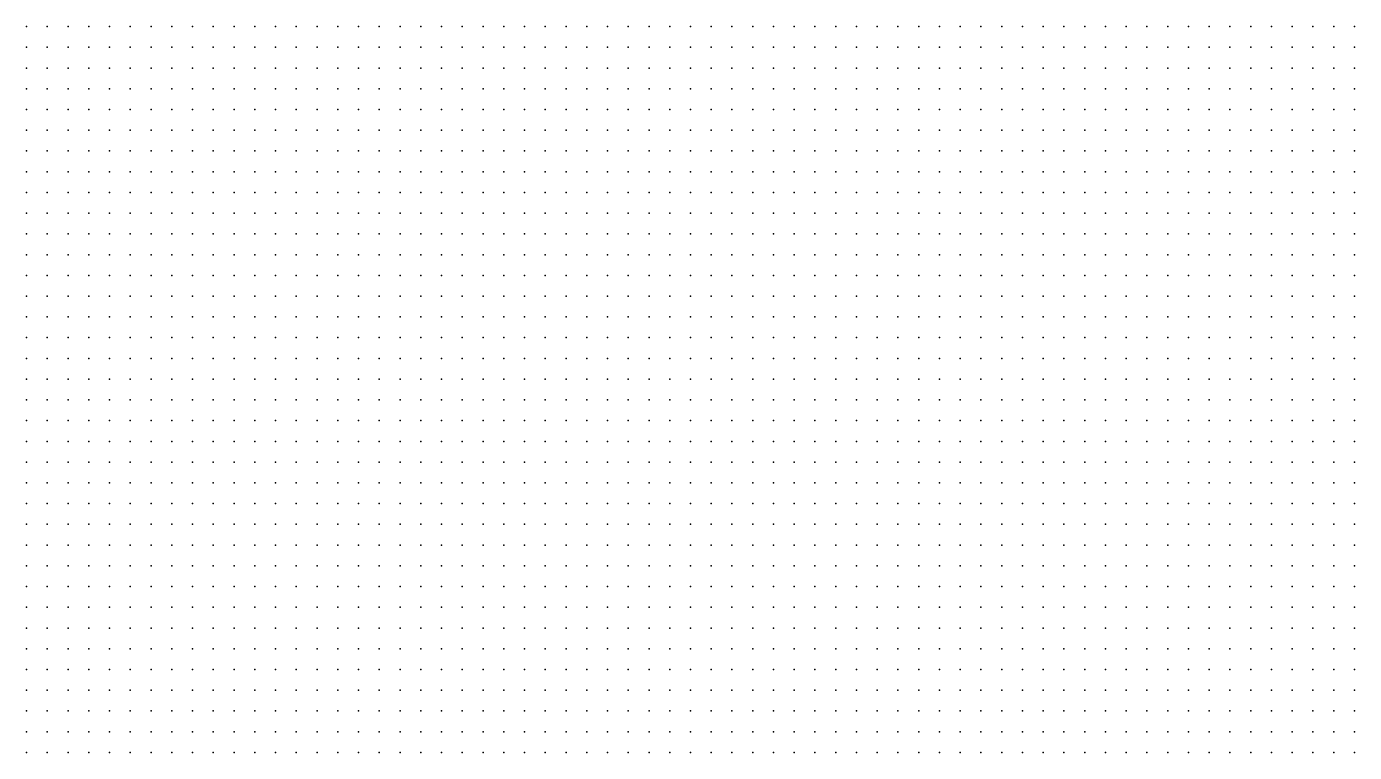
# Model space of a CAD drawing. Header units: metres. Extents: x 287878 to 288137, y 62805 to 63074.
# Drawn here: x 287878 to 287942, y 62912 to 62947 of the extents above; entities that cross this region are included whole.
import ezdxf

# ---------------------------------------------------------------- set-up
doc = ezdxf.new("R2010")
doc.units = ezdxf.units.M
doc.layers.add('SURVEY_INTERP', color=8, linetype='Continuous')

msp = doc.modelspace()

# ---------------------------------------------------------------- linework, layer by layer
at = {"layer": 'SURVEY_INTERP'}
for p in [(287878, 62947, 120.889), (287879, 62947, 120.899), (287880, 62947, 120.909), (287881, 62947, 120.918), (287882, 62947, 120.927), (287883, 62947, 120.936), (287884, 62947, 120.945), (287885, 62947, 120.954), (287886, 62947, 120.962), (287887, 62947, 120.97), (287888, 62947, 120.977), (287889, 62947, 120.985), (287890, 62947, 120.992), (287891, 62947, 120.998), (287892, 62947, 121.005), (287893, 62947, 121.011), (287894, 62947, 121.016), (287895, 62947, 121.021), (287896, 62947, 121.026), (287897, 62947, 121.031), (287898, 62947, 121.035), (287899, 62947, 121.038), (287900, 62947, 121.041), (287901, 62947, 121.044), (287902, 62947, 121.046), (287903, 62947, 121.048), (287904, 62947, 121.049), (287905, 62947, 121.05), (287906, 62947, 121.051), (287907, 62947, 121.051), (287908, 62947, 121.05), (287909, 62947, 121.049), (287910, 62947, 121.048), (287911, 62947, 121.046), (287912, 62947, 121.044), (287913, 62947, 121.041), (287914, 62947, 121.038), (287915, 62947, 121.034), (287916, 62947, 121.03), (287917, 62947, 121.026), (287918, 62947, 121.021), (287919, 62947, 121.016), (287920, 62947, 121.01), (287921, 62947, 121.004), (287922, 62947, 120.997), (287923, 62947, 120.99), (287924, 62947, 120.983), (287925, 62947, 120.975), (287926, 62947, 120.967), (287927, 62947, 120.958), (287928, 62947, 120.949), (287929, 62947, 120.94), (287930, 62947, 120.93), (287931, 62947, 120.919), (287932, 62947, 120.908), (287933, 62947, 120.897), (287934, 62947, 120.885), (287935, 62947, 120.873), (287936, 62947, 120.861), (287937, 62947, 120.848), (287938, 62947, 120.835), (287939, 62947, 120.821), (287940, 62947, 120.807), (287941, 62947, 120.792), (287942, 62947, 120.777), (287878, 62946, 120.855), (287879, 62946, 120.864), (287880, 62946, 120.873), (287881, 62946, 120.882), (287882, 62946, 120.891), (287883, 62946, 120.899), (287884, 62946, 120.908), (287885, 62946, 120.916), (287886, 62946, 120.923), (287887, 62946, 120.931), (287888, 62946, 120.938), (287889, 62946, 120.945), (287890, 62946, 120.951), (287891, 62946, 120.958), (287892, 62946, 120.963), (287893, 62946, 120.969), (287894, 62946, 120.974), (287895, 62946, 120.979), (287896, 62946, 120.983), (287897, 62946, 120.987), (287898, 62946, 120.991), (287899, 62946, 120.994), (287900, 62946, 120.997), (287901, 62946, 120.999), (287902, 62946, 121.001), (287903, 62946, 121.003), (287904, 62946, 121.004), (287905, 62946, 121.004), (287906, 62946, 121.005), (287907, 62946, 121.004), (287908, 62946, 121.004), (287909, 62946, 121.002), (287910, 62946, 121.001), (287911, 62946, 120.999), (287912, 62946, 120.996), (287913, 62946, 120.993), (287914, 62946, 120.99), (287915, 62946, 120.986), (287916, 62946, 120.982), (287917, 62946, 120.978), (287918, 62946, 120.973), (287919, 62946, 120.967), (287920, 62946, 120.961), (287921, 62946, 120.955), (287922, 62946, 120.948), (287923, 62946, 120.941), (287924, 62946, 120.934), (287925, 62946, 120.926), (287926, 62946, 120.918), (287927, 62946, 120.909), (287928, 62946, 120.9), (287929, 62946, 120.89), (287930, 62946, 120.88), (287931, 62946, 120.87), (287932, 62946, 120.859), (287933, 62946, 120.848), (287934, 62946, 120.836), (287935, 62946, 120.824), (287936, 62946, 120.811), (287937, 62946, 120.798), (287938, 62946, 120.785), (287939, 62946, 120.771), (287940, 62946, 120.757), (287941, 62946, 120.742), (287942, 62946, 120.727), (287878, 62945, 120.821), (287879, 62945, 120.83), (287880, 62945, 120.838), (287881, 62945, 120.847), (287882, 62945, 120.855), (287883, 62945, 120.863), (287884, 62945, 120.871), (287885, 62945, 120.878), (287886, 62945, 120.885), (287887, 62945, 120.892), (287888, 62945, 120.899), (287889, 62945, 120.905), (287890, 62945, 120.912), (287891, 62945, 120.917), (287892, 62945, 120.923), (287893, 62945, 120.928), (287894, 62945, 120.933), (287895, 62945, 120.937), (287896, 62945, 120.941), (287897, 62945, 120.945), (287898, 62945, 120.948), (287899, 62945, 120.951), (287900, 62945, 120.953), (287901, 62945, 120.955), (287902, 62945, 120.957), (287903, 62945, 120.958), (287904, 62945, 120.959), (287905, 62945, 120.959), (287906, 62945, 120.959), (287907, 62945, 120.959), (287908, 62945, 120.958), (287909, 62945, 120.956), (287910, 62945, 120.955), (287911, 62945, 120.952), (287912, 62945, 120.95), (287913, 62945, 120.947), (287914, 62945, 120.943), (287915, 62945, 120.939), (287916, 62945, 120.935), (287917, 62945, 120.93), (287918, 62945, 120.925), (287919, 62945, 120.92), (287920, 62945, 120.914), (287921, 62945, 120.907), (287922, 62945, 120.9), (287923, 62945, 120.893), (287924, 62945, 120.886), (287925, 62945, 120.878), (287926, 62945, 120.869), (287927, 62945, 120.86), (287928, 62945, 120.851), (287929, 62945, 120.841), (287930, 62945, 120.831), (287931, 62945, 120.821), (287932, 62945, 120.81), (287933, 62945, 120.799), (287934, 62945, 120.787), (287935, 62945, 120.775), (287936, 62945, 120.762), (287937, 62945, 120.749), (287938, 62945, 120.736), (287939, 62945, 120.722), (287940, 62945, 120.708), (287941, 62945, 120.693), (287942, 62945, 120.678), (287878, 62944, 120.787), (287879, 62944, 120.795), (287880, 62944, 120.803), (287881, 62944, 120.811), (287882, 62944, 120.819), (287883, 62944, 120.827), (287884, 62944, 120.834), (287885, 62944, 120.841), (287886, 62944, 120.848), (287887, 62944, 120.854), (287888, 62944, 120.861), (287889, 62944, 120.867), (287890, 62944, 120.872), (287891, 62944, 120.878), (287892, 62944, 120.883), (287893, 62944, 120.887), (287894, 62944, 120.892), (287895, 62944, 120.896), (287896, 62944, 120.899), (287897, 62944, 120.903), (287898, 62944, 120.906), (287899, 62944, 120.908), (287900, 62944, 120.91), (287901, 62944, 120.912), (287902, 62944, 120.913), (287903, 62944, 120.914), (287904, 62944, 120.915), (287905, 62944, 120.915), (287906, 62944, 120.914), (287907, 62944, 120.914), (287908, 62944, 120.912), (287909, 62944, 120.911), (287910, 62944, 120.909), (287911, 62944, 120.907), (287912, 62944, 120.904), (287913, 62944, 120.9), (287914, 62944, 120.897), (287915, 62944, 120.893), (287916, 62944, 120.888), (287917, 62944, 120.883), (287918, 62944, 120.878), (287919, 62944, 120.872), (287920, 62944, 120.866), (287921, 62944, 120.86), (287922, 62944, 120.853), (287923, 62944, 120.846), (287924, 62944, 120.838), (287925, 62944, 120.83), (287926, 62944, 120.821), (287927, 62944, 120.812), (287928, 62944, 120.803), (287929, 62944, 120.793), (287930, 62944, 120.783), (287931, 62944, 120.773), (287932, 62944, 120.762), (287933, 62944, 120.75), (287934, 62944, 120.738), (287935, 62944, 120.726), (287936, 62944, 120.714), (287937, 62944, 120.701), (287938, 62944, 120.687), (287939, 62944, 120.674), (287940, 62944, 120.659), (287941, 62944, 120.645), (287942, 62944, 120.63), (287878, 62943, 120.753), (287879, 62943, 120.761), (287880, 62943, 120.769), (287881, 62943, 120.776), (287882, 62943, 120.784), (287883, 62943, 120.791), (287884, 62943, 120.798), (287885, 62943, 120.804), (287886, 62943, 120.811), (287887, 62943, 120.817), (287888, 62943, 120.823), (287889, 62943, 120.828), (287890, 62943, 120.834), (287891, 62943, 120.838), (287892, 62943, 120.843), (287893, 62943, 120.847), (287894, 62943, 120.851), (287895, 62943, 120.855), (287896, 62943, 120.858), (287897, 62943, 120.861), (287898, 62943, 120.864), (287899, 62943, 120.866), (287900, 62943, 120.868), (287901, 62943, 120.869), (287902, 62943, 120.87), (287903, 62943, 120.871), (287904, 62943, 120.871), (287905, 62943, 120.871), (287906, 62943, 120.87), (287907, 62943, 120.869), (287908, 62943, 120.868), (287909, 62943, 120.866), (287910, 62943, 120.864), (287911, 62943, 120.861), (287912, 62943, 120.858), (287913, 62943, 120.855), (287914, 62943, 120.851), (287915, 62943, 120.847), (287916, 62943, 120.842), (287917, 62943, 120.837), (287918, 62943, 120.832), (287919, 62943, 120.826), (287920, 62943, 120.82), (287921, 62943, 120.813), (287922, 62943, 120.806), (287923, 62943, 120.799), (287924, 62943, 120.791), (287925, 62943, 120.783), (287926, 62943, 120.774), (287927, 62943, 120.765), (287928, 62943, 120.756), (287929, 62943, 120.746), (287930, 62943, 120.736), (287931, 62943, 120.725), (287932, 62943, 120.714), (287933, 62943, 120.703), (287934, 62943, 120.691), (287935, 62943, 120.679), (287936, 62943, 120.666), (287937, 62943, 120.653), (287938, 62943, 120.64), (287939, 62943, 120.626), (287940, 62943, 120.612), (287941, 62943, 120.597), (287942, 62943, 120.582), (287878, 62942, 120.72), (287879, 62942, 120.727), (287880, 62942, 120.735), (287881, 62942, 120.742), (287882, 62942, 120.749), (287883, 62942, 120.755), (287884, 62942, 120.762), (287885, 62942, 120.768), (287886, 62942, 120.774), (287887, 62942, 120.78), (287888, 62942, 120.785), (287889, 62942, 120.79), (287890, 62942, 120.795), (287891, 62942, 120.8), (287892, 62942, 120.804), (287893, 62942, 120.808), (287894, 62942, 120.812), (287895, 62942, 120.815), (287896, 62942, 120.818), (287897, 62942, 120.82), (287898, 62942, 120.823), (287899, 62942, 120.824), (287900, 62942, 120.826), (287901, 62942, 120.827), (287902, 62942, 120.828), (287903, 62942, 120.828), (287904, 62942, 120.828), (287905, 62942, 120.828), (287906, 62942, 120.827), (287907, 62942, 120.826), (287908, 62942, 120.824), (287909, 62942, 120.822), (287910, 62942, 120.82), (287911, 62942, 120.817), (287912, 62942, 120.814), (287913, 62942, 120.81), (287914, 62942, 120.806), (287915, 62942, 120.802), (287916, 62942, 120.797), (287917, 62942, 120.792), (287918, 62942, 120.786), (287919, 62942, 120.78), (287920, 62942, 120.774), (287921, 62942, 120.767), (287922, 62942, 120.76), (287923, 62942, 120.752), (287924, 62942, 120.744), (287925, 62942, 120.736), (287926, 62942, 120.727), (287927, 62942, 120.718), (287928, 62942, 120.709), (287929, 62942, 120.699), (287930, 62942, 120.689), (287931, 62942, 120.678), (287932, 62942, 120.667), (287933, 62942, 120.655), (287934, 62942, 120.644), (287935, 62942, 120.631), (287936, 62942, 120.619), (287937, 62942, 120.606), (287938, 62942, 120.592), (287939, 62942, 120.579), (287940, 62942, 120.564), (287941, 62942, 120.55), (287942, 62942, 120.535), (287878, 62941, 120.687), (287879, 62941, 120.694), (287880, 62941, 120.701), (287881, 62941, 120.707), (287882, 62941, 120.714), (287883, 62941, 120.72), (287884, 62941, 120.726), (287885, 62941, 120.732), (287886, 62941, 120.738), (287887, 62941, 120.743), (287888, 62941, 120.748), (287889, 62941, 120.753), (287890, 62941, 120.757), (287891, 62941, 120.762), (287892, 62941, 120.765), (287893, 62941, 120.769), (287894, 62941, 120.772), (287895, 62941, 120.775), (287896, 62941, 120.778), (287897, 62941, 120.78), (287898, 62941, 120.782), (287899, 62941, 120.784), (287900, 62941, 120.785), (287901, 62941, 120.786), (287902, 62941, 120.786), (287903, 62941, 120.786), (287904, 62941, 120.786), (287905, 62941, 120.785), (287906, 62941, 120.784), (287907, 62941, 120.783), (287908, 62941, 120.781), (287909, 62941, 120.779), (287910, 62941, 120.776), (287911, 62941, 120.773), (287912, 62941, 120.77), (287913, 62941, 120.766), (287914, 62941, 120.762), (287915, 62941, 120.757), (287916, 62941, 120.752), (287917, 62941, 120.747), (287918, 62941, 120.741), (287919, 62941, 120.735), (287920, 62941, 120.728), (287921, 62941, 120.722), (287922, 62941, 120.714), (287923, 62941, 120.707), (287924, 62941, 120.699), (287925, 62941, 120.69), (287926, 62941, 120.681), (287927, 62941, 120.672), (287928, 62941, 120.663), (287929, 62941, 120.653), (287930, 62941, 120.642), (287931, 62941, 120.632), (287932, 62941, 120.621), (287933, 62941, 120.609), (287934, 62941, 120.597), (287935, 62941, 120.585), (287936, 62941, 120.572), (287937, 62941, 120.559), (287938, 62941, 120.546), (287939, 62941, 120.532), (287940, 62941, 120.518), (287941, 62941, 120.503), (287942, 62941, 120.489), (287878, 62940, 120.654), (287879, 62940, 120.661), (287880, 62940, 120.667), (287881, 62940, 120.673), (287882, 62940, 120.68), (287883, 62940, 120.685), (287884, 62940, 120.691), (287885, 62940, 120.697), (287886, 62940, 120.702), (287887, 62940, 120.707), (287888, 62940, 120.711), (287889, 62940, 120.716), (287890, 62940, 120.72), (287891, 62940, 120.724), (287892, 62940, 120.727), (287893, 62940, 120.731), (287894, 62940, 120.733), (287895, 62940, 120.736), (287896, 62940, 120.738), (287897, 62940, 120.74), (287898, 62940, 120.742), (287899, 62940, 120.743), (287900, 62940, 120.744), (287901, 62940, 120.745), (287902, 62940, 120.745), (287903, 62940, 120.745), (287904, 62940, 120.744), (287905, 62940, 120.743), (287906, 62940, 120.742), (287907, 62940, 120.74), (287908, 62940, 120.738), (287909, 62940, 120.736), (287910, 62940, 120.733), (287911, 62940, 120.73), (287912, 62940, 120.726), (287913, 62940, 120.722), (287914, 62940, 120.718), (287915, 62940, 120.713), (287916, 62940, 120.708), (287917, 62940, 120.702), (287918, 62940, 120.697), (287919, 62940, 120.69), (287920, 62940, 120.684), (287921, 62940, 120.677), (287922, 62940, 120.669), (287923, 62940, 120.662), (287924, 62940, 120.653), (287925, 62940, 120.645), (287926, 62940, 120.636), (287927, 62940, 120.627), (287928, 62940, 120.617), (287929, 62940, 120.607), (287930, 62940, 120.597), (287931, 62940, 120.586), (287932, 62940, 120.575), (287933, 62940, 120.563), (287934, 62940, 120.551), (287935, 62940, 120.539), (287936, 62940, 120.526), (287937, 62940, 120.513), (287938, 62940, 120.5), (287939, 62940, 120.486), (287940, 62940, 120.472), (287941, 62940, 120.457), (287942, 62940, 120.443), (287878, 62939, 120.621), (287879, 62939, 120.628), (287880, 62939, 120.634), (287881, 62939, 120.64), (287882, 62939, 120.646), (287883, 62939, 120.651), (287884, 62939, 120.656), (287885, 62939, 120.661), (287886, 62939, 120.666), (287887, 62939, 120.671), (287888, 62939, 120.675), (287889, 62939, 120.679), (287890, 62939, 120.683), (287891, 62939, 120.686), (287892, 62939, 120.69), (287893, 62939, 120.692), (287894, 62939, 120.695), (287895, 62939, 120.697), (287896, 62939, 120.699), (287897, 62939, 120.701), (287898, 62939, 120.702), (287899, 62939, 120.703), (287900, 62939, 120.704), (287901, 62939, 120.704), (287902, 62939, 120.704), (287903, 62939, 120.704), (287904, 62939, 120.703), (287905, 62939, 120.702), (287906, 62939, 120.7), (287907, 62939, 120.698), (287908, 62939, 120.696), (287909, 62939, 120.693), (287910, 62939, 120.69), (287911, 62939, 120.687), (287912, 62939, 120.683), (287913, 62939, 120.679), (287914, 62939, 120.674), (287915, 62939, 120.67), (287916, 62939, 120.664), (287917, 62939, 120.659), (287918, 62939, 120.653), (287919, 62939, 120.646), (287920, 62939, 120.64), (287921, 62939, 120.632), (287922, 62939, 120.625), (287923, 62939, 120.617), (287924, 62939, 120.609), (287925, 62939, 120.6), (287926, 62939, 120.591), (287927, 62939, 120.582), (287928, 62939, 120.572), (287929, 62939, 120.562), (287930, 62939, 120.552), (287931, 62939, 120.541), (287932, 62939, 120.53), (287933, 62939, 120.518), (287934, 62939, 120.506), (287935, 62939, 120.494), (287936, 62939, 120.481), (287937, 62939, 120.468), (287938, 62939, 120.455), (287939, 62939, 120.441), (287940, 62939, 120.427), (287941, 62939, 120.412), (287942, 62939, 120.397), (287878, 62938, 120.589), (287879, 62938, 120.595), (287880, 62938, 120.601), (287881, 62938, 120.606), (287882, 62938, 120.612), (287883, 62938, 120.617), (287884, 62938, 120.622), (287885, 62938, 120.627), (287886, 62938, 120.631), (287887, 62938, 120.635), (287888, 62938, 120.639), (287889, 62938, 120.643), (287890, 62938, 120.646), (287891, 62938, 120.649), (287892, 62938, 120.652), (287893, 62938, 120.655), (287894, 62938, 120.657), (287895, 62938, 120.659), (287896, 62938, 120.661), (287897, 62938, 120.662), (287898, 62938, 120.663), (287899, 62938, 120.664), (287900, 62938, 120.664), (287901, 62938, 120.664), (287902, 62938, 120.664), (287903, 62938, 120.663), (287904, 62938, 120.662), (287905, 62938, 120.661), (287906, 62938, 120.659), (287907, 62938, 120.657), (287908, 62938, 120.654), (287909, 62938, 120.651), (287910, 62938, 120.648), (287911, 62938, 120.645), (287912, 62938, 120.641), (287913, 62938, 120.636), (287914, 62938, 120.632), (287915, 62938, 120.627), (287916, 62938, 120.621), (287917, 62938, 120.615), (287918, 62938, 120.609), (287919, 62938, 120.603), (287920, 62938, 120.596), (287921, 62938, 120.589), (287922, 62938, 120.581), (287923, 62938, 120.573), (287924, 62938, 120.565), (287925, 62938, 120.556), (287926, 62938, 120.547), (287927, 62938, 120.538), (287928, 62938, 120.528), (287929, 62938, 120.518), (287930, 62938, 120.507), (287931, 62938, 120.496), (287932, 62938, 120.485), (287933, 62938, 120.473), (287934, 62938, 120.461), (287935, 62938, 120.449), (287936, 62938, 120.436), (287937, 62938, 120.423), (287938, 62938, 120.41), (287939, 62938, 120.396), (287940, 62938, 120.382), (287941, 62938, 120.367), (287942, 62938, 120.353), (287878, 62937, 120.557), (287879, 62937, 120.563), (287880, 62937, 120.568), (287881, 62937, 120.573), (287882, 62937, 120.578), (287883, 62937, 120.583), (287884, 62937, 120.588), (287885, 62937, 120.592), (287886, 62937, 120.596), (287887, 62937, 120.6), (287888, 62937, 120.604), (287889, 62937, 120.607), (287890, 62937, 120.61), (287891, 62937, 120.613), (287892, 62937, 120.616), (287893, 62937, 120.618), (287894, 62937, 120.62), (287895, 62937, 120.621), (287896, 62937, 120.623), (287897, 62937, 120.624), (287898, 62937, 120.624), (287899, 62937, 120.625), (287900, 62937, 120.625), (287901, 62937, 120.625), (287902, 62937, 120.624), (287903, 62937, 120.623), (287904, 62937, 120.622), (287905, 62937, 120.62), (287906, 62937, 120.618), (287907, 62937, 120.616), (287908, 62937, 120.613), (287909, 62937, 120.61), (287910, 62937, 120.607), (287911, 62937, 120.603), (287912, 62937, 120.599), (287913, 62937, 120.594), (287914, 62937, 120.589), (287915, 62937, 120.584), (287916, 62937, 120.579), (287917, 62937, 120.573), (287918, 62937, 120.567), (287919, 62937, 120.56), (287920, 62937, 120.553), (287921, 62937, 120.546), (287922, 62937, 120.538), (287923, 62937, 120.53), (287924, 62937, 120.521), (287925, 62937, 120.512), (287926, 62937, 120.503), (287927, 62937, 120.494), (287928, 62937, 120.484), (287929, 62937, 120.474), (287930, 62937, 120.463), (287931, 62937, 120.452), (287932, 62937, 120.441), (287933, 62937, 120.429), (287934, 62937, 120.417), (287935, 62937, 120.405), (287936, 62937, 120.392), (287937, 62937, 120.379), (287938, 62937, 120.365), (287939, 62937, 120.352), (287940, 62937, 120.338), (287941, 62937, 120.323), (287942, 62937, 120.308), (287878, 62936, 120.525), (287879, 62936, 120.531), (287880, 62936, 120.536), (287881, 62936, 120.541), (287882, 62936, 120.545), (287883, 62936, 120.55), (287884, 62936, 120.554), (287885, 62936, 120.558), (287886, 62936, 120.562), (287887, 62936, 120.565), (287888, 62936, 120.569), (287889, 62936, 120.572), (287890, 62936, 120.574), (287891, 62936, 120.577), (287892, 62936, 120.579), (287893, 62936, 120.581), (287894, 62936, 120.583), (287895, 62936, 120.584), (287896, 62936, 120.585), (287897, 62936, 120.586), (287898, 62936, 120.586), (287899, 62936, 120.586), (287900, 62936, 120.586), (287901, 62936, 120.586), (287902, 62936, 120.585), (287903, 62936, 120.584), (287904, 62936, 120.582), (287905, 62936, 120.58), (287906, 62936, 120.578), (287907, 62936, 120.575), (287908, 62936, 120.573), (287909, 62936, 120.569), (287910, 62936, 120.566), (287911, 62936, 120.562), (287912, 62936, 120.557), (287913, 62936, 120.553), (287914, 62936, 120.548), (287915, 62936, 120.542), (287916, 62936, 120.537), (287917, 62936, 120.531), (287918, 62936, 120.524), (287919, 62936, 120.517), (287920, 62936, 120.51), (287921, 62936, 120.503), (287922, 62936, 120.495), (287923, 62936, 120.487), (287924, 62936, 120.478), (287925, 62936, 120.469), (287926, 62936, 120.46), (287927, 62936, 120.451), (287928, 62936, 120.441), (287929, 62936, 120.43), (287930, 62936, 120.42), (287931, 62936, 120.409), (287932, 62936, 120.397), (287933, 62936, 120.385), (287934, 62936, 120.373), (287935, 62936, 120.361), (287936, 62936, 120.348), (287937, 62936, 120.335), (287938, 62936, 120.322), (287939, 62936, 120.308), (287940, 62936, 120.294), (287941, 62936, 120.279), (287942, 62936, 120.265), (287878, 62935, 120.494), (287879, 62935, 120.499), (287880, 62935, 120.504), (287881, 62935, 120.508), (287882, 62935, 120.512), (287883, 62935, 120.517), (287884, 62935, 120.521), (287885, 62935, 120.524), (287886, 62935, 120.528), (287887, 62935, 120.531), (287888, 62935, 120.534), (287889, 62935, 120.537), (287890, 62935, 120.539), (287891, 62935, 120.541), (287892, 62935, 120.543), (287893, 62935, 120.545), (287894, 62935, 120.546), (287895, 62935, 120.547), (287896, 62935, 120.548), (287897, 62935, 120.548), (287898, 62935, 120.549), (287899, 62935, 120.548), (287900, 62935, 120.548), (287901, 62935, 120.547), (287902, 62935, 120.546), (287903, 62935, 120.545), (287904, 62935, 120.543), (287905, 62935, 120.541), (287906, 62935, 120.538), (287907, 62935, 120.536), (287908, 62935, 120.532), (287909, 62935, 120.529), (287910, 62935, 120.525), (287911, 62935, 120.521), (287912, 62935, 120.517), (287913, 62935, 120.512), (287914, 62935, 120.507), (287915, 62935, 120.501), (287916, 62935, 120.495), (287917, 62935, 120.489), (287918, 62935, 120.483), (287919, 62935, 120.476), (287920, 62935, 120.468), (287921, 62935, 120.461), (287922, 62935, 120.453), (287923, 62935, 120.445), (287924, 62935, 120.436), (287925, 62935, 120.427), (287926, 62935, 120.418), (287927, 62935, 120.408), (287928, 62935, 120.398), (287929, 62935, 120.387), (287930, 62935, 120.377), (287931, 62935, 120.366), (287932, 62935, 120.354), (287933, 62935, 120.342), (287934, 62935, 120.33), (287935, 62935, 120.318), (287936, 62935, 120.305), (287937, 62935, 120.292), (287938, 62935, 120.278), (287939, 62935, 120.265), (287940, 62935, 120.251), (287941, 62935, 120.236), (287942, 62935, 120.221), (287878, 62934, 120.463), (287879, 62934, 120.467), (287880, 62934, 120.472), (287881, 62934, 120.476), (287882, 62934, 120.48), (287883, 62934, 120.484), (287884, 62934, 120.487), (287885, 62934, 120.491), (287886, 62934, 120.494), (287887, 62934, 120.497), (287888, 62934, 120.499), (287889, 62934, 120.502), (287890, 62934, 120.504), (287891, 62934, 120.506), (287892, 62934, 120.507), (287893, 62934, 120.509), (287894, 62934, 120.51), (287895, 62934, 120.511), (287896, 62934, 120.511), (287897, 62934, 120.511), (287898, 62934, 120.511), (287899, 62934, 120.511), (287900, 62934, 120.51), (287901, 62934, 120.509), (287902, 62934, 120.508), (287903, 62934, 120.506), (287904, 62934, 120.504), (287905, 62934, 120.502), (287906, 62934, 120.499), (287907, 62934, 120.496), (287908, 62934, 120.493), (287909, 62934, 120.489), (287910, 62934, 120.485), (287911, 62934, 120.481), (287912, 62934, 120.476), (287913, 62934, 120.471), (287914, 62934, 120.466), (287915, 62934, 120.46), (287916, 62934, 120.454), (287917, 62934, 120.448), (287918, 62934, 120.441), (287919, 62934, 120.434), (287920, 62934, 120.427), (287921, 62934, 120.419), (287922, 62934, 120.411), (287923, 62934, 120.403), (287924, 62934, 120.394), (287925, 62934, 120.385), (287926, 62934, 120.375), (287927, 62934, 120.366), (287928, 62934, 120.355), (287929, 62934, 120.345), (287930, 62934, 120.334), (287931, 62934, 120.323), (287932, 62934, 120.312), (287933, 62934, 120.3), (287934, 62934, 120.288), (287935, 62934, 120.275), (287936, 62934, 120.262), (287937, 62934, 120.249), (287938, 62934, 120.236), (287939, 62934, 120.222), (287940, 62934, 120.208), (287941, 62934, 120.193), (287942, 62934, 120.179), (287878, 62933, 120.432), (287879, 62933, 120.436), (287880, 62933, 120.44), (287881, 62933, 120.444), (287882, 62933, 120.448), (287883, 62933, 120.451), (287884, 62933, 120.455), (287885, 62933, 120.458), (287886, 62933, 120.46), (287887, 62933, 120.463), (287888, 62933, 120.465), (287889, 62933, 120.467), (287890, 62933, 120.469), (287891, 62933, 120.471), (287892, 62933, 120.472), (287893, 62933, 120.473), (287894, 62933, 120.474), (287895, 62933, 120.475), (287896, 62933, 120.475), (287897, 62933, 120.475), (287898, 62933, 120.474), (287899, 62933, 120.474), (287900, 62933, 120.473), (287901, 62933, 120.471), (287902, 62933, 120.47), (287903, 62933, 120.468), (287904, 62933, 120.466), (287905, 62933, 120.463), (287906, 62933, 120.46), (287907, 62933, 120.457), (287908, 62933, 120.454), (287909, 62933, 120.45), (287910, 62933, 120.446), (287911, 62933, 120.441), (287912, 62933, 120.436), (287913, 62933, 120.431), (287914, 62933, 120.426), (287915, 62933, 120.42), (287916, 62933, 120.414), (287917, 62933, 120.407), (287918, 62933, 120.401), (287919, 62933, 120.393), (287920, 62933, 120.386), (287921, 62933, 120.378), (287922, 62933, 120.37), (287923, 62933, 120.361), (287924, 62933, 120.352), (287925, 62933, 120.343), (287926, 62933, 120.334), (287927, 62933, 120.324), (287928, 62933, 120.314), (287929, 62933, 120.303), (287930, 62933, 120.292), (287931, 62933, 120.281), (287932, 62933, 120.27), (287933, 62933, 120.258), (287934, 62933, 120.246), (287935, 62933, 120.233), (287936, 62933, 120.22), (287937, 62933, 120.207), (287938, 62933, 120.194), (287939, 62933, 120.18), (287940, 62933, 120.166), (287941, 62933, 120.151), (287942, 62933, 120.137), (287878, 62932, 120.401), (287879, 62932, 120.405), (287880, 62932, 120.409), (287881, 62932, 120.412), (287882, 62932, 120.416), (287883, 62932, 120.419), (287884, 62932, 120.422), (287885, 62932, 120.425), (287886, 62932, 120.427), (287887, 62932, 120.43), (287888, 62932, 120.432), (287889, 62932, 120.433), (287890, 62932, 120.435), (287891, 62932, 120.436), (287892, 62932, 120.437), (287893, 62932, 120.438), (287894, 62932, 120.439), (287895, 62932, 120.439), (287896, 62932, 120.439), (287897, 62932, 120.438), (287898, 62932, 120.438), (287899, 62932, 120.437), (287900, 62932, 120.436), (287901, 62932, 120.434), (287902, 62932, 120.432), (287903, 62932, 120.43), (287904, 62932, 120.428), (287905, 62932, 120.425), (287906, 62932, 120.422), (287907, 62932, 120.419), (287908, 62932, 120.415), (287909, 62932, 120.411), (287910, 62932, 120.407), (287911, 62932, 120.402), (287912, 62932, 120.397), (287913, 62932, 120.392), (287914, 62932, 120.386), (287915, 62932, 120.38), (287916, 62932, 120.374), (287917, 62932, 120.367), (287918, 62932, 120.36), (287919, 62932, 120.353), (287920, 62932, 120.345), (287921, 62932, 120.337), (287922, 62932, 120.329), (287923, 62932, 120.32), (287924, 62932, 120.312), (287925, 62932, 120.302), (287926, 62932, 120.293), (287927, 62932, 120.283), (287928, 62932, 120.272), (287929, 62932, 120.262), (287930, 62932, 120.251), (287931, 62932, 120.24), (287932, 62932, 120.228), (287933, 62932, 120.216), (287934, 62932, 120.204), (287935, 62932, 120.191), (287936, 62932, 120.179), (287937, 62932, 120.165), (287938, 62932, 120.152), (287939, 62932, 120.138), (287940, 62932, 120.124), (287941, 62932, 120.11), (287942, 62932, 120.095), (287878, 62931, 120.371), (287879, 62931, 120.374), (287880, 62931, 120.378), (287881, 62931, 120.381), (287882, 62931, 120.384), (287883, 62931, 120.387), (287884, 62931, 120.39), (287885, 62931, 120.392), (287886, 62931, 120.394), (287887, 62931, 120.396), (287888, 62931, 120.398), (287889, 62931, 120.4), (287890, 62931, 120.401), (287891, 62931, 120.402), (287892, 62931, 120.403), (287893, 62931, 120.403), (287894, 62931, 120.404), (287895, 62931, 120.404), (287896, 62931, 120.403), (287897, 62931, 120.403), (287898, 62931, 120.402), (287899, 62931, 120.401), (287900, 62931, 120.399), (287901, 62931, 120.397), (287902, 62931, 120.395), (287903, 62931, 120.393), (287904, 62931, 120.39), (287905, 62931, 120.388), (287906, 62931, 120.384), (287907, 62931, 120.381), (287908, 62931, 120.377), (287909, 62931, 120.373), (287910, 62931, 120.368), (287911, 62931, 120.363), (287912, 62931, 120.358), (287913, 62931, 120.353), (287914, 62931, 120.347), (287915, 62931, 120.341), (287916, 62931, 120.334), (287917, 62931, 120.328), (287918, 62931, 120.32), (287919, 62931, 120.313), (287920, 62931, 120.305), (287921, 62931, 120.297), (287922, 62931, 120.289), (287923, 62931, 120.28), (287924, 62931, 120.271), (287925, 62931, 120.262), (287926, 62931, 120.252), (287927, 62931, 120.242), (287928, 62931, 120.232), (287929, 62931, 120.221), (287930, 62931, 120.21), (287931, 62931, 120.199), (287932, 62931, 120.187), (287933, 62931, 120.175), (287934, 62931, 120.163), (287935, 62931, 120.15), (287936, 62931, 120.137), (287937, 62931, 120.124), (287938, 62931, 120.111), (287939, 62931, 120.097), (287940, 62931, 120.083), (287941, 62931, 120.068), (287942, 62931, 120.054), (287878, 62930, 120.341), (287879, 62930, 120.344), (287880, 62930, 120.347), (287881, 62930, 120.35), (287882, 62930, 120.353), (287883, 62930, 120.355), (287884, 62930, 120.358), (287885, 62930, 120.36), (287886, 62930, 120.362), (287887, 62930, 120.364), (287888, 62930, 120.365), (287889, 62930, 120.366), (287890, 62930, 120.367), (287891, 62930, 120.368), (287892, 62930, 120.369), (287893, 62930, 120.369), (287894, 62930, 120.369), (287895, 62930, 120.369), (287896, 62930, 120.368), (287897, 62930, 120.367), (287898, 62930, 120.366), (287899, 62930, 120.365), (287900, 62930, 120.363), (287901, 62930, 120.361), (287902, 62930, 120.359), (287903, 62930, 120.356), (287904, 62930, 120.353), (287905, 62930, 120.35), (287906, 62930, 120.347), (287907, 62930, 120.343), (287908, 62930, 120.339), (287909, 62930, 120.335), (287910, 62930, 120.33), (287911, 62930, 120.325), (287912, 62930, 120.32), (287913, 62930, 120.314), (287914, 62930, 120.308), (287915, 62930, 120.302), (287916, 62930, 120.295), (287917, 62930, 120.288), (287918, 62930, 120.281), (287919, 62930, 120.274), (287920, 62930, 120.266), (287921, 62930, 120.258), (287922, 62930, 120.249), (287923, 62930, 120.24), (287924, 62930, 120.231), (287925, 62930, 120.222), (287926, 62930, 120.212), (287927, 62930, 120.202), (287928, 62930, 120.191), (287929, 62930, 120.181), (287930, 62930, 120.17), (287931, 62930, 120.158), (287932, 62930, 120.146), (287933, 62930, 120.134), (287934, 62930, 120.122), (287935, 62930, 120.11), (287936, 62930, 120.097), (287937, 62930, 120.083), (287938, 62930, 120.07), (287939, 62930, 120.056), (287940, 62930, 120.042), (287941, 62930, 120.028), (287942, 62930, 120.013), (287878, 62929, 120.311), (287879, 62929, 120.314), (287880, 62929, 120.317), (287881, 62929, 120.319), (287882, 62929, 120.322), (287883, 62929, 120.324), (287884, 62929, 120.326), (287885, 62929, 120.328), (287886, 62929, 120.33), (287887, 62929, 120.331), (287888, 62929, 120.332), (287889, 62929, 120.333), (287890, 62929, 120.334), (287891, 62929, 120.335), (287892, 62929, 120.335), (287893, 62929, 120.335), (287894, 62929, 120.335), (287895, 62929, 120.334), (287896, 62929, 120.333), (287897, 62929, 120.332), (287898, 62929, 120.331), (287899, 62929, 120.329), (287900, 62929, 120.327), (287901, 62929, 120.325), (287902, 62929, 120.323), (287903, 62929, 120.32), (287904, 62929, 120.317), (287905, 62929, 120.314), (287906, 62929, 120.31), (287907, 62929, 120.306), (287908, 62929, 120.302), (287909, 62929, 120.297), (287910, 62929, 120.292), (287911, 62929, 120.287), (287912, 62929, 120.282), (287913, 62929, 120.276), (287914, 62929, 120.27), (287915, 62929, 120.263), (287916, 62929, 120.257), (287917, 62929, 120.25), (287918, 62929, 120.242), (287919, 62929, 120.235), (287920, 62929, 120.227), (287921, 62929, 120.218), (287922, 62929, 120.21), (287923, 62929, 120.201), (287924, 62929, 120.191), (287925, 62929, 120.182), (287926, 62929, 120.172), (287927, 62929, 120.162), (287928, 62929, 120.151), (287929, 62929, 120.141), (287930, 62929, 120.13), (287931, 62929, 120.118), (287932, 62929, 120.106), (287933, 62929, 120.094), (287934, 62929, 120.082), (287935, 62929, 120.069), (287936, 62929, 120.056), (287937, 62929, 120.043), (287938, 62929, 120.03), (287939, 62929, 120.016), (287940, 62929, 120.002), (287941, 62929, 119.987), (287942, 62929, 119.973), (287878, 62928, 120.281), (287879, 62928, 120.284), (287880, 62928, 120.286), (287881, 62928, 120.289), (287882, 62928, 120.291), (287883, 62928, 120.293), (287884, 62928, 120.295), (287885, 62928, 120.296), (287886, 62928, 120.298), (287887, 62928, 120.299), (287888, 62928, 120.3), (287889, 62928, 120.301), (287890, 62928, 120.301), (287891, 62928, 120.301), (287892, 62928, 120.301), (287893, 62928, 120.301), (287894, 62928, 120.301), (287895, 62928, 120.3), (287896, 62928, 120.299), (287897, 62928, 120.297), (287898, 62928, 120.296), (287899, 62928, 120.294), (287900, 62928, 120.292), (287901, 62928, 120.29), (287902, 62928, 120.287), (287903, 62928, 120.284), (287904, 62928, 120.281), (287905, 62928, 120.277), (287906, 62928, 120.273), (287907, 62928, 120.269), (287908, 62928, 120.265), (287909, 62928, 120.26), (287910, 62928, 120.255), (287911, 62928, 120.25), (287912, 62928, 120.244), (287913, 62928, 120.238), (287914, 62928, 120.232), (287915, 62928, 120.225), (287916, 62928, 120.218), (287917, 62928, 120.211), (287918, 62928, 120.204), (287919, 62928, 120.196), (287920, 62928, 120.188), (287921, 62928, 120.179), (287922, 62928, 120.171), (287923, 62928, 120.162), (287924, 62928, 120.152), (287925, 62928, 120.143), (287926, 62928, 120.133), (287927, 62928, 120.123), (287928, 62928, 120.112), (287929, 62928, 120.101), (287930, 62928, 120.09), (287931, 62928, 120.078), (287932, 62928, 120.067), (287933, 62928, 120.055), (287934, 62928, 120.042), (287935, 62928, 120.03), (287936, 62928, 120.017), (287937, 62928, 120.003), (287938, 62928, 119.99), (287939, 62928, 119.976), (287940, 62928, 119.962), (287941, 62928, 119.948), (287942, 62928, 119.933), (287878, 62927, 120.251), (287879, 62927, 120.254), (287880, 62927, 120.256), (287881, 62927, 120.258), (287882, 62927, 120.26), (287883, 62927, 120.262), (287884, 62927, 120.264), (287885, 62927, 120.265), (287886, 62927, 120.266), (287887, 62927, 120.267), (287888, 62927, 120.268), (287889, 62927, 120.268), (287890, 62927, 120.268), (287891, 62927, 120.268), (287892, 62927, 120.268), (287893, 62927, 120.268), (287894, 62927, 120.267), (287895, 62927, 120.266), (287896, 62927, 120.265), (287897, 62927, 120.263), (287898, 62927, 120.261), (287899, 62927, 120.259), (287900, 62927, 120.257), (287901, 62927, 120.254), (287902, 62927, 120.251), (287903, 62927, 120.248), (287904, 62927, 120.245), (287905, 62927, 120.241), (287906, 62927, 120.237), (287907, 62927, 120.233), (287908, 62927, 120.228), (287909, 62927, 120.223), (287910, 62927, 120.218), (287911, 62927, 120.213), (287912, 62927, 120.207), (287913, 62927, 120.201), (287914, 62927, 120.194), (287915, 62927, 120.188), (287916, 62927, 120.181), (287917, 62927, 120.173), (287918, 62927, 120.166), (287919, 62927, 120.158), (287920, 62927, 120.15), (287921, 62927, 120.141), (287922, 62927, 120.132), (287923, 62927, 120.123), (287924, 62927, 120.114), (287925, 62927, 120.104), (287926, 62927, 120.094), (287927, 62927, 120.084), (287928, 62927, 120.073), (287929, 62927, 120.062), (287930, 62927, 120.051), (287931, 62927, 120.039), (287932, 62927, 120.028), (287933, 62927, 120.015), (287934, 62927, 120.003), (287935, 62927, 119.99), (287936, 62927, 119.977), (287937, 62927, 119.964), (287938, 62927, 119.951), (287939, 62927, 119.937), (287940, 62927, 119.923), (287941, 62927, 119.908), (287942, 62927, 119.894), (287878, 62926, 120.222), (287879, 62926, 120.225), (287880, 62926, 120.227), (287881, 62926, 120.228), (287882, 62926, 120.23), (287883, 62926, 120.232), (287884, 62926, 120.233), (287885, 62926, 120.234), (287886, 62926, 120.235), (287887, 62926, 120.236), (287888, 62926, 120.236), (287889, 62926, 120.236), (287890, 62926, 120.236), (287891, 62926, 120.236), (287892, 62926, 120.235), (287893, 62926, 120.235), (287894, 62926, 120.234), (287895, 62926, 120.232), (287896, 62926, 120.231), (287897, 62926, 120.229), (287898, 62926, 120.227), (287899, 62926, 120.225), (287900, 62926, 120.222), (287901, 62926, 120.22), (287902, 62926, 120.216), (287903, 62926, 120.213), (287904, 62926, 120.209), (287905, 62926, 120.206), (287906, 62926, 120.201), (287907, 62926, 120.197), (287908, 62926, 120.192), (287909, 62926, 120.187), (287910, 62926, 120.182), (287911, 62926, 120.176), (287912, 62926, 120.17), (287913, 62926, 120.164), (287914, 62926, 120.157), (287915, 62926, 120.15), (287916, 62926, 120.143), (287917, 62926, 120.136), (287918, 62926, 120.128), (287919, 62926, 120.12), (287920, 62926, 120.112), (287921, 62926, 120.103), (287922, 62926, 120.094), (287923, 62926, 120.085), (287924, 62926, 120.076), (287925, 62926, 120.066), (287926, 62926, 120.056), (287927, 62926, 120.045), (287928, 62926, 120.035), (287929, 62926, 120.024), (287930, 62926, 120.012), (287931, 62926, 120.001), (287932, 62926, 119.989), (287933, 62926, 119.977), (287934, 62926, 119.964), (287935, 62926, 119.951), (287936, 62926, 119.938), (287937, 62926, 119.925), (287938, 62926, 119.912), (287939, 62926, 119.898), (287940, 62926, 119.884), (287941, 62926, 119.869), (287942, 62926, 119.855), (287878, 62925, 120.193), (287879, 62925, 120.195), (287880, 62925, 120.197), (287881, 62925, 120.199), (287882, 62925, 120.2), (287883, 62925, 120.201), (287884, 62925, 120.202), (287885, 62925, 120.203), (287886, 62925, 120.204), (287887, 62925, 120.204), (287888, 62925, 120.204), (287889, 62925, 120.204), (287890, 62925, 120.204), (287891, 62925, 120.204), (287892, 62925, 120.203), (287893, 62925, 120.202), (287894, 62925, 120.201), (287895, 62925, 120.199), (287896, 62925, 120.198), (287897, 62925, 120.196), (287898, 62925, 120.193), (287899, 62925, 120.191), (287900, 62925, 120.188), (287901, 62925, 120.185), (287902, 62925, 120.182), (287903, 62925, 120.178), (287904, 62925, 120.174), (287905, 62925, 120.17), (287906, 62925, 120.166), (287907, 62925, 120.161), (287908, 62925, 120.156), (287909, 62925, 120.151), (287910, 62925, 120.146), (287911, 62925, 120.14), (287912, 62925, 120.134), (287913, 62925, 120.127), (287914, 62925, 120.121), (287915, 62925, 120.114), (287916, 62925, 120.106), (287917, 62925, 120.099), (287918, 62925, 120.091), (287919, 62925, 120.083), (287920, 62925, 120.074), (287921, 62925, 120.066), (287922, 62925, 120.057), (287923, 62925, 120.047), (287924, 62925, 120.038), (287925, 62925, 120.028), (287926, 62925, 120.018), (287927, 62925, 120.007), (287928, 62925, 119.996), (287929, 62925, 119.985), (287930, 62925, 119.974), (287931, 62925, 119.962), (287932, 62925, 119.95), (287933, 62925, 119.938), (287934, 62925, 119.926), (287935, 62925, 119.913), (287936, 62925, 119.9), (287937, 62925, 119.887), (287938, 62925, 119.873), (287939, 62925, 119.859), (287940, 62925, 119.845), (287941, 62925, 119.831), (287942, 62925, 119.816), (287878, 62924, 120.165), (287879, 62924, 120.166), (287880, 62924, 120.168), (287881, 62924, 120.169), (287882, 62924, 120.17), (287883, 62924, 120.171), (287884, 62924, 120.172), (287885, 62924, 120.173), (287886, 62924, 120.173), (287887, 62924, 120.173), (287888, 62924, 120.173), (287889, 62924, 120.173), (287890, 62924, 120.172), (287891, 62924, 120.172), (287892, 62924, 120.171), (287893, 62924, 120.17), (287894, 62924, 120.168), (287895, 62924, 120.166), (287896, 62924, 120.164), (287897, 62924, 120.162), (287898, 62924, 120.16), (287899, 62924, 120.157), (287900, 62924, 120.154), (287901, 62924, 120.151), (287902, 62924, 120.148), (287903, 62924, 120.144), (287904, 62924, 120.14), (287905, 62924, 120.135), (287906, 62924, 120.131), (287907, 62924, 120.126), (287908, 62924, 120.121), (287909, 62924, 120.116), (287910, 62924, 120.11), (287911, 62924, 120.104), (287912, 62924, 120.098), (287913, 62924, 120.091), (287914, 62924, 120.084), (287915, 62924, 120.077), (287916, 62924, 120.07), (287917, 62924, 120.062), (287918, 62924, 120.054), (287919, 62924, 120.046), (287920, 62924, 120.037), (287921, 62924, 120.029), (287922, 62924, 120.019), (287923, 62924, 120.01), (287924, 62924, 120), (287925, 62924, 119.99), (287926, 62924, 119.98), (287927, 62924, 119.97), (287928, 62924, 119.959), (287929, 62924, 119.948), (287930, 62924, 119.936), (287931, 62924, 119.925), (287932, 62924, 119.913), (287933, 62924, 119.9), (287934, 62924, 119.888), (287935, 62924, 119.875), (287936, 62924, 119.862), (287937, 62924, 119.849), (287938, 62924, 119.835), (287939, 62924, 119.821), (287940, 62924, 119.807), (287941, 62924, 119.793), (287942, 62924, 119.778), (287878, 62923, 120.136), (287879, 62923, 120.138), (287880, 62923, 120.139), (287881, 62923, 120.14), (287882, 62923, 120.141), (287883, 62923, 120.142), (287884, 62923, 120.142), (287885, 62923, 120.142), (287886, 62923, 120.143), (287887, 62923, 120.143), (287888, 62923, 120.142), (287889, 62923, 120.142), (287890, 62923, 120.141), (287891, 62923, 120.14), (287892, 62923, 120.139), (287893, 62923, 120.137), (287894, 62923, 120.136), (287895, 62923, 120.134), (287896, 62923, 120.132), (287897, 62923, 120.129), (287898, 62923, 120.127), (287899, 62923, 120.124), (287900, 62923, 120.121), (287901, 62923, 120.117), (287902, 62923, 120.114), (287903, 62923, 120.11), (287904, 62923, 120.105), (287905, 62923, 120.101), (287906, 62923, 120.096), (287907, 62923, 120.091), (287908, 62923, 120.086), (287909, 62923, 120.08), (287910, 62923, 120.075), (287911, 62923, 120.069), (287912, 62923, 120.062), (287913, 62923, 120.055), (287914, 62923, 120.049), (287915, 62923, 120.041), (287916, 62923, 120.034), (287917, 62923, 120.026), (287918, 62923, 120.018), (287919, 62923, 120.01), (287920, 62923, 120.001), (287921, 62923, 119.992), (287922, 62923, 119.983), (287923, 62923, 119.973), (287924, 62923, 119.963), (287925, 62923, 119.953), (287926, 62923, 119.943), (287927, 62923, 119.932), (287928, 62923, 119.921), (287929, 62923, 119.91), (287930, 62923, 119.899), (287931, 62923, 119.887), (287932, 62923, 119.875), (287933, 62923, 119.863), (287934, 62923, 119.85), (287935, 62923, 119.837), (287936, 62923, 119.824), (287937, 62923, 119.811), (287938, 62923, 119.797), (287939, 62923, 119.784), (287940, 62923, 119.769), (287941, 62923, 119.755), (287942, 62923, 119.74), (287878, 62922, 120.108), (287879, 62922, 120.109), (287880, 62922, 120.11), (287881, 62922, 120.111), (287882, 62922, 120.112), (287883, 62922, 120.112), (287884, 62922, 120.112), (287885, 62922, 120.113), (287886, 62922, 120.112), (287887, 62922, 120.112), (287888, 62922, 120.112), (287889, 62922, 120.111), (287890, 62922, 120.11), (287891, 62922, 120.109), (287892, 62922, 120.107), (287893, 62922, 120.106), (287894, 62922, 120.104), (287895, 62922, 120.102), (287896, 62922, 120.099), (287897, 62922, 120.097), (287898, 62922, 120.094), (287899, 62922, 120.091), (287900, 62922, 120.087), (287901, 62922, 120.084), (287902, 62922, 120.08), (287903, 62922, 120.076), (287904, 62922, 120.072), (287905, 62922, 120.067), (287906, 62922, 120.062), (287907, 62922, 120.057), (287908, 62922, 120.051), (287909, 62922, 120.046), (287910, 62922, 120.04), (287911, 62922, 120.033), (287912, 62922, 120.027), (287913, 62922, 120.02), (287914, 62922, 120.013), (287915, 62922, 120.006), (287916, 62922, 119.998), (287917, 62922, 119.99), (287918, 62922, 119.982), (287919, 62922, 119.973), (287920, 62922, 119.965), (287921, 62922, 119.956), (287922, 62922, 119.946), (287923, 62922, 119.937), (287924, 62922, 119.927), (287925, 62922, 119.917), (287926, 62922, 119.906), (287927, 62922, 119.896), (287928, 62922, 119.885), (287929, 62922, 119.873), (287930, 62922, 119.862), (287931, 62922, 119.85), (287932, 62922, 119.838), (287933, 62922, 119.826), (287934, 62922, 119.813), (287935, 62922, 119.8), (287936, 62922, 119.787), (287937, 62922, 119.774), (287938, 62922, 119.76), (287939, 62922, 119.746), (287940, 62922, 119.732), (287941, 62922, 119.718), (287942, 62922, 119.703), (287878, 62921, 120.08), (287879, 62921, 120.081), (287880, 62921, 120.082), (287881, 62921, 120.082), (287882, 62921, 120.083), (287883, 62921, 120.083), (287884, 62921, 120.083), (287885, 62921, 120.083), (287886, 62921, 120.082), (287887, 62921, 120.082), (287888, 62921, 120.081), (287889, 62921, 120.08), (287890, 62921, 120.079), (287891, 62921, 120.078), (287892, 62921, 120.076), (287893, 62921, 120.074), (287894, 62921, 120.072), (287895, 62921, 120.07), (287896, 62921, 120.067), (287897, 62921, 120.064), (287898, 62921, 120.061), (287899, 62921, 120.058), (287900, 62921, 120.055), (287901, 62921, 120.051), (287902, 62921, 120.047), (287903, 62921, 120.043), (287904, 62921, 120.038), (287905, 62921, 120.033), (287906, 62921, 120.028), (287907, 62921, 120.023), (287908, 62921, 120.017), (287909, 62921, 120.011), (287910, 62921, 120.005), (287911, 62921, 119.999), (287912, 62921, 119.992), (287913, 62921, 119.985), (287914, 62921, 119.978), (287915, 62921, 119.97), (287916, 62921, 119.963), (287917, 62921, 119.955), (287918, 62921, 119.946), (287919, 62921, 119.938), (287920, 62921, 119.929), (287921, 62921, 119.92), (287922, 62921, 119.91), (287923, 62921, 119.901), (287924, 62921, 119.891), (287925, 62921, 119.881), (287926, 62921, 119.87), (287927, 62921, 119.859), (287928, 62921, 119.848), (287929, 62921, 119.837), (287930, 62921, 119.825), (287931, 62921, 119.813), (287932, 62921, 119.801), (287933, 62921, 119.789), (287934, 62921, 119.776), (287935, 62921, 119.764), (287936, 62921, 119.75), (287937, 62921, 119.737), (287938, 62921, 119.723), (287939, 62921, 119.709), (287940, 62921, 119.695), (287941, 62921, 119.681), (287942, 62921, 119.666), (287878, 62920, 120.052), (287879, 62920, 120.053), (287880, 62920, 120.053), (287881, 62920, 120.054), (287882, 62920, 120.054), (287883, 62920, 120.054), (287884, 62920, 120.054), (287885, 62920, 120.053), (287886, 62920, 120.053), (287887, 62920, 120.052), (287888, 62920, 120.051), (287889, 62920, 120.05), (287890, 62920, 120.049), (287891, 62920, 120.047), (287892, 62920, 120.045), (287893, 62920, 120.043), (287894, 62920, 120.041), (287895, 62920, 120.038), (287896, 62920, 120.035), (287897, 62920, 120.033), (287898, 62920, 120.029), (287899, 62920, 120.026), (287900, 62920, 120.022), (287901, 62920, 120.018), (287902, 62920, 120.014), (287903, 62920, 120.009), (287904, 62920, 120.005), (287905, 62920, 120), (287906, 62920, 119.995), (287907, 62920, 119.989), (287908, 62920, 119.983), (287909, 62920, 119.977), (287910, 62920, 119.971), (287911, 62920, 119.964), (287912, 62920, 119.958), (287913, 62920, 119.951), (287914, 62920, 119.943), (287915, 62920, 119.936), (287916, 62920, 119.928), (287917, 62920, 119.92), (287918, 62920, 119.911), (287919, 62920, 119.902), (287920, 62920, 119.894), (287921, 62920, 119.884), (287922, 62920, 119.875), (287923, 62920, 119.865), (287924, 62920, 119.855), (287925, 62920, 119.845), (287926, 62920, 119.834), (287927, 62920, 119.823), (287928, 62920, 119.812), (287929, 62920, 119.801), (287930, 62920, 119.789), (287931, 62920, 119.777), (287932, 62920, 119.765), (287933, 62920, 119.753), (287934, 62920, 119.74), (287935, 62920, 119.727), (287936, 62920, 119.714), (287937, 62920, 119.701), (287938, 62920, 119.687), (287939, 62920, 119.673), (287940, 62920, 119.659), (287941, 62920, 119.645), (287942, 62920, 119.63), (287878, 62919, 120.024), (287879, 62919, 120.025), (287880, 62919, 120.025), (287881, 62919, 120.025), (287882, 62919, 120.025), (287883, 62919, 120.025), (287884, 62919, 120.025), (287885, 62919, 120.024), (287886, 62919, 120.023), (287887, 62919, 120.022), (287888, 62919, 120.021), (287889, 62919, 120.02), (287890, 62919, 120.018), (287891, 62919, 120.016), (287892, 62919, 120.014), (287893, 62919, 120.012), (287894, 62919, 120.01), (287895, 62919, 120.007), (287896, 62919, 120.004), (287897, 62919, 120.001), (287898, 62919, 119.997), (287899, 62919, 119.994), (287900, 62919, 119.99), (287901, 62919, 119.986), (287902, 62919, 119.981), (287903, 62919, 119.977), (287904, 62919, 119.972), (287905, 62919, 119.967), (287906, 62919, 119.961), (287907, 62919, 119.956), (287908, 62919, 119.95), (287909, 62919, 119.944), (287910, 62919, 119.937), (287911, 62919, 119.931), (287912, 62919, 119.924), (287913, 62919, 119.916), (287914, 62919, 119.909), (287915, 62919, 119.901), (287916, 62919, 119.893), (287917, 62919, 119.885), (287918, 62919, 119.876), (287919, 62919, 119.868), (287920, 62919, 119.859), (287921, 62919, 119.849), (287922, 62919, 119.84), (287923, 62919, 119.83), (287924, 62919, 119.82), (287925, 62919, 119.809), (287926, 62919, 119.799), (287927, 62919, 119.788), (287928, 62919, 119.777), (287929, 62919, 119.765), (287930, 62919, 119.753), (287931, 62919, 119.741), (287932, 62919, 119.729), (287933, 62919, 119.717), (287934, 62919, 119.704), (287935, 62919, 119.691), (287936, 62919, 119.678), (287937, 62919, 119.665), (287938, 62919, 119.651), (287939, 62919, 119.637), (287940, 62919, 119.623), (287941, 62919, 119.609), (287942, 62919, 119.594), (287878, 62918, 119.997), (287879, 62918, 119.997), (287880, 62918, 119.997), (287881, 62918, 119.997), (287882, 62918, 119.997), (287883, 62918, 119.997), (287884, 62918, 119.996), (287885, 62918, 119.995), (287886, 62918, 119.994), (287887, 62918, 119.993), (287888, 62918, 119.992), (287889, 62918, 119.99), (287890, 62918, 119.988), (287891, 62918, 119.986), (287892, 62918, 119.984), (287893, 62918, 119.982), (287894, 62918, 119.979), (287895, 62918, 119.976), (287896, 62918, 119.973), (287897, 62918, 119.97), (287898, 62918, 119.966), (287899, 62918, 119.962), (287900, 62918, 119.958), (287901, 62918, 119.954), (287902, 62918, 119.949), (287903, 62918, 119.944), (287904, 62918, 119.939), (287905, 62918, 119.934), (287906, 62918, 119.928), (287907, 62918, 119.923), (287908, 62918, 119.917), (287909, 62918, 119.91), (287910, 62918, 119.904), (287911, 62918, 119.897), (287912, 62918, 119.89), (287913, 62918, 119.883), (287914, 62918, 119.875), (287915, 62918, 119.867), (287916, 62918, 119.859), (287917, 62918, 119.851), (287918, 62918, 119.842), (287919, 62918, 119.833), (287920, 62918, 119.824), (287921, 62918, 119.814), (287922, 62918, 119.805), (287923, 62918, 119.795), (287924, 62918, 119.785), (287925, 62918, 119.774), (287926, 62918, 119.763), (287927, 62918, 119.752), (287928, 62918, 119.741), (287929, 62918, 119.73), (287930, 62918, 119.718), (287931, 62918, 119.706), (287932, 62918, 119.694), (287933, 62918, 119.681), (287934, 62918, 119.669), (287935, 62918, 119.656), (287936, 62918, 119.642), (287937, 62918, 119.629), (287938, 62918, 119.615), (287939, 62918, 119.601), (287940, 62918, 119.587), (287941, 62918, 119.573), (287942, 62918, 119.558), (287878, 62917, 119.97), (287879, 62917, 119.97), (287880, 62917, 119.97), (287881, 62917, 119.969), (287882, 62917, 119.969), (287883, 62917, 119.968), (287884, 62917, 119.968), (287885, 62917, 119.967), (287886, 62917, 119.965), (287887, 62917, 119.964), (287888, 62917, 119.962), (287889, 62917, 119.961), (287890, 62917, 119.959), (287891, 62917, 119.956), (287892, 62917, 119.954), (287893, 62917, 119.951), (287894, 62917, 119.948), (287895, 62917, 119.945), (287896, 62917, 119.942), (287897, 62917, 119.938), (287898, 62917, 119.935), (287899, 62917, 119.931), (287900, 62917, 119.926), (287901, 62917, 119.922), (287902, 62917, 119.917), (287903, 62917, 119.912), (287904, 62917, 119.907), (287905, 62917, 119.902), (287906, 62917, 119.896), (287907, 62917, 119.89), (287908, 62917, 119.884), (287909, 62917, 119.877), (287910, 62917, 119.871), (287911, 62917, 119.864), (287912, 62917, 119.857), (287913, 62917, 119.849), (287914, 62917, 119.841), (287915, 62917, 119.833), (287916, 62917, 119.825), (287917, 62917, 119.817), (287918, 62917, 119.808), (287919, 62917, 119.799), (287920, 62917, 119.79), (287921, 62917, 119.78), (287922, 62917, 119.77), (287923, 62917, 119.76), (287924, 62917, 119.75), (287925, 62917, 119.739), (287926, 62917, 119.729), (287927, 62917, 119.718), (287928, 62917, 119.706), (287929, 62917, 119.695), (287930, 62917, 119.683), (287931, 62917, 119.671), (287932, 62917, 119.659), (287933, 62917, 119.646), (287934, 62917, 119.633), (287935, 62917, 119.62), (287936, 62917, 119.607), (287937, 62917, 119.594), (287938, 62917, 119.58), (287939, 62917, 119.566), (287940, 62917, 119.552), (287941, 62917, 119.538), (287942, 62917, 119.523), (287878, 62916, 119.943), (287879, 62916, 119.943), (287880, 62916, 119.942), (287881, 62916, 119.942), (287882, 62916, 119.941), (287883, 62916, 119.94), (287884, 62916, 119.939), (287885, 62916, 119.938), (287886, 62916, 119.937), (287887, 62916, 119.935), (287888, 62916, 119.933), (287889, 62916, 119.931), (287890, 62916, 119.929), (287891, 62916, 119.927), (287892, 62916, 119.924), (287893, 62916, 119.921), (287894, 62916, 119.918), (287895, 62916, 119.915), (287896, 62916, 119.911), (287897, 62916, 119.908), (287898, 62916, 119.904), (287899, 62916, 119.9), (287900, 62916, 119.895), (287901, 62916, 119.891), (287902, 62916, 119.886), (287903, 62916, 119.881), (287904, 62916, 119.875), (287905, 62916, 119.87), (287906, 62916, 119.864), (287907, 62916, 119.858), (287908, 62916, 119.851), (287909, 62916, 119.845), (287910, 62916, 119.838), (287911, 62916, 119.831), (287912, 62916, 119.823), (287913, 62916, 119.816), (287914, 62916, 119.808), (287915, 62916, 119.8), (287916, 62916, 119.792), (287917, 62916, 119.783), (287918, 62916, 119.774), (287919, 62916, 119.765), (287920, 62916, 119.756), (287921, 62916, 119.746), (287922, 62916, 119.736), (287923, 62916, 119.726), (287924, 62916, 119.716), (287925, 62916, 119.705), (287926, 62916, 119.694), (287927, 62916, 119.683), (287928, 62916, 119.672), (287929, 62916, 119.66), (287930, 62916, 119.648), (287931, 62916, 119.636), (287932, 62916, 119.624), (287933, 62916, 119.611), (287934, 62916, 119.599), (287935, 62916, 119.586), (287936, 62916, 119.572), (287937, 62916, 119.559), (287938, 62916, 119.545), (287939, 62916, 119.531), (287940, 62916, 119.517), (287941, 62916, 119.503), (287942, 62916, 119.488), (287878, 62915, 119.916), (287879, 62915, 119.916), (287880, 62915, 119.915), (287881, 62915, 119.915), (287882, 62915, 119.914), (287883, 62915, 119.913), (287884, 62915, 119.911), (287885, 62915, 119.91), (287886, 62915, 119.908), (287887, 62915, 119.907), (287888, 62915, 119.905), (287889, 62915, 119.902), (287890, 62915, 119.9), (287891, 62915, 119.897), (287892, 62915, 119.895), (287893, 62915, 119.892), (287894, 62915, 119.888), (287895, 62915, 119.885), (287896, 62915, 119.881), (287897, 62915, 119.877), (287898, 62915, 119.873), (287899, 62915, 119.869), (287900, 62915, 119.864), (287901, 62915, 119.859), (287902, 62915, 119.854), (287903, 62915, 119.849), (287904, 62915, 119.844), (287905, 62915, 119.838), (287906, 62915, 119.832), (287907, 62915, 119.826), (287908, 62915, 119.819), (287909, 62915, 119.812), (287910, 62915, 119.805), (287911, 62915, 119.798), (287912, 62915, 119.791), (287913, 62915, 119.783), (287914, 62915, 119.775), (287915, 62915, 119.767), (287916, 62915, 119.758), (287917, 62915, 119.75), (287918, 62915, 119.741), (287919, 62915, 119.732), (287920, 62915, 119.722), (287921, 62915, 119.712), (287922, 62915, 119.703), (287923, 62915, 119.692), (287924, 62915, 119.682), (287925, 62915, 119.671), (287926, 62915, 119.66), (287927, 62915, 119.649), (287928, 62915, 119.638), (287929, 62915, 119.626), (287930, 62915, 119.614), (287931, 62915, 119.602), (287932, 62915, 119.59), (287933, 62915, 119.577), (287934, 62915, 119.564), (287935, 62915, 119.551), (287936, 62915, 119.538), (287937, 62915, 119.524), (287938, 62915, 119.511), (287939, 62915, 119.497), (287940, 62915, 119.483), (287941, 62915, 119.468), (287942, 62915, 119.454), (287878, 62914, 119.89), (287879, 62914, 119.889), (287880, 62914, 119.888), (287881, 62914, 119.887), (287882, 62914, 119.886), (287883, 62914, 119.885), (287884, 62914, 119.884), (287885, 62914, 119.882), (287886, 62914, 119.88), (287887, 62914, 119.878), (287888, 62914, 119.876), (287889, 62914, 119.874), (287890, 62914, 119.871), (287891, 62914, 119.868), (287892, 62914, 119.865), (287893, 62914, 119.862), (287894, 62914, 119.859), (287895, 62914, 119.855), (287896, 62914, 119.851), (287897, 62914, 119.847), (287898, 62914, 119.843), (287899, 62914, 119.838), (287900, 62914, 119.834), (287901, 62914, 119.829), (287902, 62914, 119.823), (287903, 62914, 119.818), (287904, 62914, 119.812), (287905, 62914, 119.806), (287906, 62914, 119.8), (287907, 62914, 119.794), (287908, 62914, 119.787), (287909, 62914, 119.78), (287910, 62914, 119.773), (287911, 62914, 119.766), (287912, 62914, 119.758), (287913, 62914, 119.751), (287914, 62914, 119.743), (287915, 62914, 119.734), (287916, 62914, 119.726), (287917, 62914, 119.717), (287918, 62914, 119.708), (287919, 62914, 119.699), (287920, 62914, 119.689), (287921, 62914, 119.679), (287922, 62914, 119.669), (287923, 62914, 119.659), (287924, 62914, 119.648), (287925, 62914, 119.638), (287926, 62914, 119.627), (287927, 62914, 119.615), (287928, 62914, 119.604), (287929, 62914, 119.592), (287930, 62914, 119.58), (287931, 62914, 119.568), (287932, 62914, 119.556), (287933, 62914, 119.543), (287934, 62914, 119.53), (287935, 62914, 119.517), (287936, 62914, 119.504), (287937, 62914, 119.49), (287938, 62914, 119.476), (287939, 62914, 119.463), (287940, 62914, 119.448), (287941, 62914, 119.434), (287942, 62914, 119.419), (287878, 62913, 119.863), (287879, 62913, 119.863), (287880, 62913, 119.862), (287881, 62913, 119.861), (287882, 62913, 119.859), (287883, 62913, 119.858), (287884, 62913, 119.856), (287885, 62913, 119.854), (287886, 62913, 119.852), (287887, 62913, 119.85), (287888, 62913, 119.848), (287889, 62913, 119.845), (287890, 62913, 119.843), (287891, 62913, 119.84), (287892, 62913, 119.836), (287893, 62913, 119.833), (287894, 62913, 119.829), (287895, 62913, 119.826), (287896, 62913, 119.822), (287897, 62913, 119.817), (287898, 62913, 119.813), (287899, 62913, 119.808), (287900, 62913, 119.803), (287901, 62913, 119.798), (287902, 62913, 119.793), (287903, 62913, 119.787), (287904, 62913, 119.781), (287905, 62913, 119.775), (287906, 62913, 119.769), (287907, 62913, 119.763), (287908, 62913, 119.756), (287909, 62913, 119.749), (287910, 62913, 119.742), (287911, 62913, 119.734), (287912, 62913, 119.726), (287913, 62913, 119.719), (287914, 62913, 119.71), (287915, 62913, 119.702), (287916, 62913, 119.693), (287917, 62913, 119.684), (287918, 62913, 119.675), (287919, 62913, 119.666), (287920, 62913, 119.656), (287921, 62913, 119.646), (287922, 62913, 119.636), (287923, 62913, 119.626), (287924, 62913, 119.615), (287925, 62913, 119.604), (287926, 62913, 119.593), (287927, 62913, 119.582), (287928, 62913, 119.57), (287929, 62913, 119.559), (287930, 62913, 119.547), (287931, 62913, 119.534), (287932, 62913, 119.522), (287933, 62913, 119.509), (287934, 62913, 119.496), (287935, 62913, 119.483), (287936, 62913, 119.47), (287937, 62913, 119.456), (287938, 62913, 119.443), (287939, 62913, 119.429), (287940, 62913, 119.415), (287941, 62913, 119.4), (287942, 62913, 119.386), (287878, 62912, 119.837), (287879, 62912, 119.836), (287880, 62912, 119.835), (287881, 62912, 119.834), (287882, 62912, 119.832), (287883, 62912, 119.831), (287884, 62912, 119.829), (287885, 62912, 119.827), (287886, 62912, 119.825), (287887, 62912, 119.822), (287888, 62912, 119.82), (287889, 62912, 119.817), (287890, 62912, 119.814), (287891, 62912, 119.811), (287892, 62912, 119.808), (287893, 62912, 119.804), (287894, 62912, 119.8), (287895, 62912, 119.796), (287896, 62912, 119.792), (287897, 62912, 119.788), (287898, 62912, 119.783), (287899, 62912, 119.778), (287900, 62912, 119.773), (287901, 62912, 119.768), (287902, 62912, 119.762), (287903, 62912, 119.757), (287904, 62912, 119.751), (287905, 62912, 119.745), (287906, 62912, 119.738), (287907, 62912, 119.732), (287908, 62912, 119.725), (287909, 62912, 119.718), (287910, 62912, 119.71), (287911, 62912, 119.703), (287912, 62912, 119.695), (287913, 62912, 119.687), (287914, 62912, 119.678), (287915, 62912, 119.67), (287916, 62912, 119.661), (287917, 62912, 119.652), (287918, 62912, 119.643), (287919, 62912, 119.633), (287920, 62912, 119.624), (287921, 62912, 119.614), (287922, 62912, 119.603), (287923, 62912, 119.593), (287924, 62912, 119.582), (287925, 62912, 119.571), (287926, 62912, 119.56), (287927, 62912, 119.549), (287928, 62912, 119.537), (287929, 62912, 119.526), (287930, 62912, 119.514), (287931, 62912, 119.501), (287932, 62912, 119.489), (287933, 62912, 119.476), (287934, 62912, 119.463), (287935, 62912, 119.45), (287936, 62912, 119.437), (287937, 62912, 119.423), (287938, 62912, 119.409), (287939, 62912, 119.395), (287940, 62912, 119.381), (287941, 62912, 119.367), (287942, 62912, 119.352)]:
    msp.add_point(p, dxfattribs=at)

doc.saveas('drawing.dxf')
